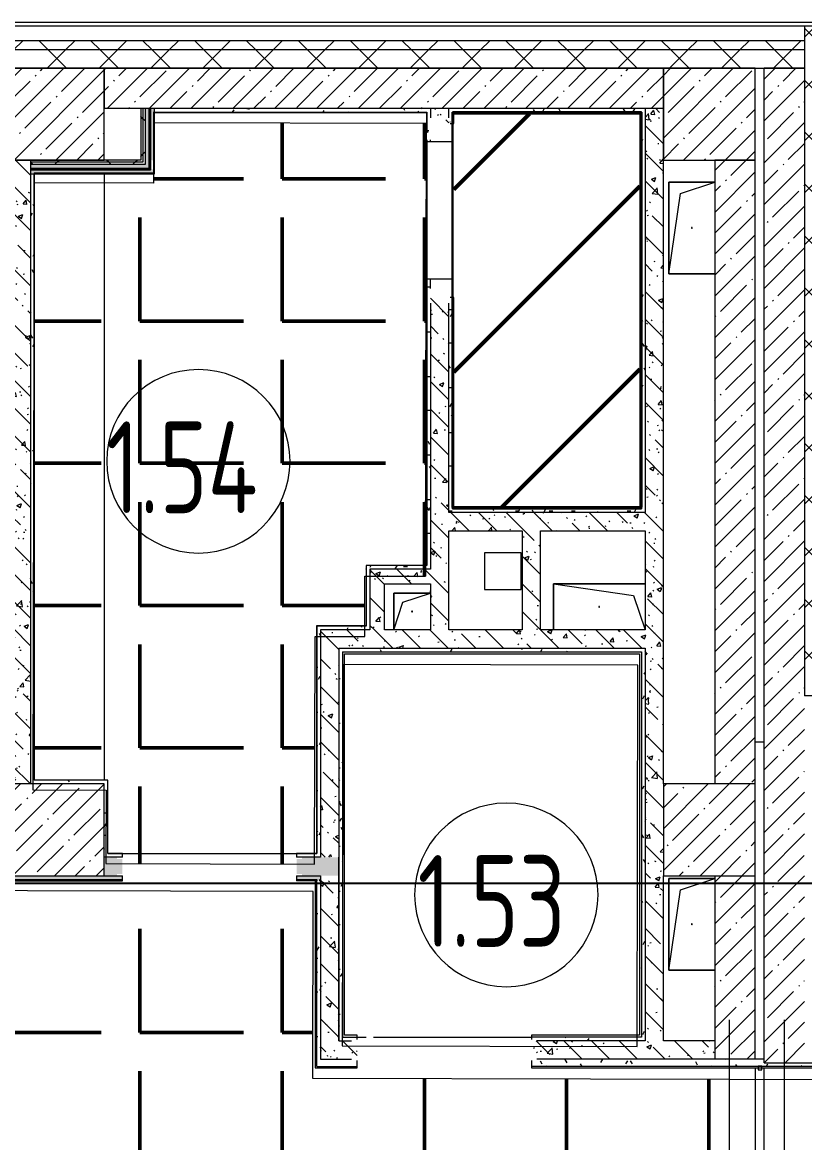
# Model space of a CAD drawing. Header units: millimetres. Extents: x -213547 to 415037, y -3642 to 106956.
# Drawn here: x 80770 to 85035, y 21109 to 27214 of the extents above; entities that cross this region are included whole.
import ezdxf

# ---------------------------------------------------------------- set-up
doc = ezdxf.new("R2010")
doc.units = ezdxf.units.MM
for name, color, linetype, lineweight in [('1144 Монтаж CF7', 152, 'Continuous', 50), ('2)CF1', 5, 'Continuous', 30), ('5.5) Перег WD5', 3, 'Continuous', 40), ('950 Штук CF1 CF13 CF1.3', 3, 'Continuous', 50), ('A-AREA-BNDY', 7, 'Continuous', 5), ('A-AREA-IDEN', 7, 'Continuous', 9), ('A-FLOR', 7, 'Continuous', 9), ('A-GENM', 7, 'Continuous', 9), ('A-WALL', 7, 'Continuous', 5), ('I-WALL', 7, 'Continuous', 5), ('S-COLS', 7, 'Continuous', 9), ('S-COLS-1', 7, 'Continuous', 5), ('Оси', 7, 'Continuous', 9)]:
    doc.layers.add(name, color=color, linetype=linetype, lineweight=lineweight)
doc.layers.add('A-WALL-1', color=9, linetype='Continuous', lineweight=5, true_color=0x808080)
doc.layers.add('A-WALL-FNSH-1', color=9, linetype='Continuous', lineweight=5, true_color=0x808080)
doc.styles.add('ISOCPEUR_1', font='isocpeur.ttf', dxfattribs={"height": 350})
doc.styles.add('СПДС', font='ГОСТ тип А.ttf', dxfattribs={"width": 0.9})
doc.dimstyles.new('ISO-2_0_0_9К_Средний_округл2', dxfattribs={"dimscale": 304.8, "dimtxt": 199.196235, "dimasz": 0.492126, "dimexe": 0.393701, "dimexo": 0, "dimgap": 0, "dimtad": 1, "dimdec": 0, "dimrnd": 10, "dimzin": 0, "dimdsep": 46, "dimtxsty": 'ISOCPEUR_1', "dimblk1": 'OBLIQUE', "dimblk2": 'OBLIQUE', "dimsah": 1, "dimcen": 0.09, "dimdle": 0.393701, "dimazin": 0, "dimtfac": 1, "dimtdec": 4, "dimtix": 1, "dimtmove": 0, "dimatfit": 3, "dimfxl": 1, "dimtvp": 1, "dimtolj": 1, "dimtzin": 0, "dimarcsym": 2})
pattern_1 = [(45, (64.7, -136.06), (-141.42136, 141.42136), []), (135, (64.7, -136.06), (-141.42136, -141.42136), [])]
pattern_2 = [(45, (64.7, -136.06), (-114.04925, 114.04925), []), (45, (178.75, -136.06), (-114.04925, 114.04925), [201.612, -40.322, 6.706, -33.617])]
pattern_3 = [(135, (64.7, -136.06), (-150.8683, -150.8683), [213.36, -35.56, 7.112, -35.56]), (135, (64.7, 14.71), (-150.8683, -150.8683), []), (50, (64.7, -136.06), (255.05767, -22.3145), [26.67, -293.37]), (355, (64.7, -136.06), (-49.3404, 267.47914), [21.336, -234.696]), (100.451, (85.96, -137.92), (205.7195, 245.16356), [22.666, -249.326]), (46.184, (64.7, -64.94), (379.511, -58.86), [40.005, -440.055]), (96.636, (96.33, -69.85), (332.3634, 346.3991), [33.999, -373.989]), (351.184, (64.7, -64.94), (332.3669, 346.3953), [32.004, -352.044]), (21, (100.26, -82.72), (212.26017, -143.1711), [26.67, -293.37]), (326, (100.26, -82.72), (86.5224, 257.8632), [21.336, -234.696]), (71.451, (117.95, -94.65), (298.78395, 114.6901), [22.666, -249.326]), (37.5, (64.7, -136.06), (4.32385, 118.37751), [6.706, -225.146, 6.706, -231.546, -235.585]), (37.5, (64.7, -136.06), (4.32385, 118.37751), [-470.103, 6.706, -228.879]), (7.5, (64.7, -136.06), (93.54758, 140.2533), [6.706, -129.134, 6.706, -219.812, -89.789]), (7.5, (64.7, -136.06), (93.54758, 140.2533), [-362.356, 6.706, -83.083]), (327.5, (-14.6, -136.06), (189.82734, -8.02019), [6.706, -82.194, 6.706, -270.662, -368.046]), (327.5, (-14.6, -136.06), (189.82734, -8.02019), [-366.268, 6.706, -361.34]), (317.5, (-50.16, -136.06), (207.38114, 35.59764), [6.706, -108.864, 6.706, -177.495, -261.366]), (317.5, (-50.16, -136.06), (207.38114, 35.59764), [-299.771, 6.706, -254.66])]
pattern_4 = [(0, (64.7, -136.06), (243.84, 60.96), [20.117, -162.763, 20.117, -162.763, -975.36]), (0, (64.7, -136.06), (243.84, 60.96), [-365.76, 20.117, -345.643, 20.117, -162.763, -426.72]), (0, (64.7, -136.06), (243.84, 60.96), [-914.4, 20.117, -101.803, 20.117, -284.683]), (120, (156.14, -105.58), (-174.71291, 180.691634), [20.117, -162.763, 20.117, -162.763, -975.36]), (120, (156.14, -105.58), (-174.71291, 180.691634), [-365.76, 20.117, -345.643, 20.117, -162.763, -426.72]), (120, (156.14, -105.58), (-174.71291, 180.691634), [-914.4, 20.117, -101.803, 20.117, -284.683]), (240, (186.62, 16.34), (-69.12709, -241.651634), [20.117, -162.763, 20.117, -162.763, -975.36]), (240, (186.62, 16.34), (-69.12709, -241.651634), [-365.76, 20.117, -345.643, 20.117, -162.763, -426.72]), (240, (186.62, 16.34), (-69.12709, -241.651634), [-914.4, 20.117, -101.803, 20.117, -284.683])]
pattern_5 = [(45, (64.7, -136.06), (-212.132, 212.132), []), (135, (64.7, -136.06), (-212.132, -212.132), [])]
pattern_6 = [(0, (0, 0), (0, 775.335), [563.88, -211.455]), (90, (0, 0), (-775.335, 5e-14), [563.88, -211.455])]

# ---------------------------------------------------------------- blocks, each defined once
blk = doc.blocks.new('BSC_Колонна _Прямоугольная - 500х500-23287078-Объем проектирования 1 этажа')
at = {"layer": 'S-COLS-1'}
h = blk.add_hatch(dxfattribs=at)
h.set_pattern_fill('FP_32', color=256, style=0, pattern_type=2)
h.set_pattern_definition([(45, (-84450, -22950), (-114.04925, 114.04925), []), (45, (-84335.95, -22950), (-114.04925, 114.04925), [201.613, -40.323, 6.706, -33.617])])
h.paths.add_polyline_path([(-187.2, -250), (250, -250), (250, 250), (-250, 250), (-250, -250)])
for p, q in [((250, 250), (-250, 250)), ((-250, 250), (-250, -250)), ((250, -250), (250, 250)), ((-250, -250), (250, -250))]:
    blk.add_line(p, q, dxfattribs=at)
blk = doc.blocks.new('GM_Отверстие прямоугольное _в плите_ - Отверстие-21613015-Объем проектирования 1 этажа')
at = {"layer": 'A-GENM'}
for p, q in [((-125, -250), (-125, 250)), ((-125, 250), (125, 250)), ((125, 250), (-125, 250)), ((-125, 250), (-125, -250)), ((-62.5, 187.5), (125, 250)), ((-125, -250), (-62.5, 187.5)), ((125, -250), (-125, -250)), ((-125, -250), (125, -250))]:
    blk.add_line(p, q, dxfattribs=at)
for start, end in [(360, 180), (180, 360)]:
    blk.add_arc((0, 0), 2.5, start, end, dxfattribs=at)
blk = doc.blocks.new('GM_Отверстие прямоугольное _в плите_ - Отверстие-V129-Объем проектирования 1 этажа')
at = {"layer": 'A-GENM'}
for p, q in [((-125, -250), (-125, 250)), ((-125, 250), (-125, -250)), ((-62.5, 187.5), (125, 250)), ((-125, -250), (-62.5, 187.5)), ((125, -250), (-125, -250)), ((-125, -250), (125, -250))]:
    blk.add_line(p, q, dxfattribs=at)
for start, end in [(360, 180), (180, 360)]:
    blk.add_arc((0, 0), 2.5, start, end, dxfattribs=at)
blk = doc.blocks.new('BSC_Колонна _Прямоугольная - 500х500-V136-Объем проектирования 1 этажа')
at = {"layer": 'S-COLS-1'}
h = blk.add_hatch(dxfattribs=at)
h.set_pattern_fill('FP_138', color=256, style=0, pattern_type=2)
h.set_pattern_definition([(45, (-80900, -22950), (-114.04925, 114.04925), []), (45, (-80785.95, -22950), (-114.04925, 114.04925), [201.613, -40.323, 6.706, -33.617])])
h.paths.add_polyline_path([(202.8, -250), (250, -250), (250, 250), (-250, 250), (-250, -250), (-26, -250)])
for p, q in [((250, 250), (-250, 250)), ((-250, 250), (-250, -250)), ((250, -250), (250, 250)), ((-250, -250), (250, -250))]:
    blk.add_line(p, q, dxfattribs=at)
blk = doc.blocks.new('GM_Отверстие прямоугольное _в плите_ - Отверстие-V161-Объем проектирования 1 этажа')
at = {"layer": 'A-GENM'}
for p, q in [((-100, -100), (-100, 100)), ((-100, 100), (100, 100)), ((100, 100), (-100, 100)), ((-100, 100), (-100, -100)), ((-50, 50), (100, 100)), ((-100, -100), (-50, 50))]:
    blk.add_line(p, q, dxfattribs=at)
for start, end in [(360, 180), (180, 360)]:
    blk.add_arc((0, 0), 2.5, start, end, dxfattribs=at)
blk = doc.blocks.new('Марка_Помещения - Номер-25198446-Объем проектирования 1 этажа')
at = {"layer": 'A-AREA-IDEN'}
for start, end in [(360, 180), (180, 360)]:
    blk.add_arc((0, 0), 2.5, start, end, dxfattribs=at)
blk = doc.blocks.new('_Oblique')
at = {"color": 0, "linetype": 'ByBlock', "lineweight": -2}
blk.add_line((-0.5, -0.5), (0.5, 0.5), dxfattribs=at)
blk = doc.blocks.new('*D2021')
at = {"layer": '5.5) Перег WD5', "color": 0, "lineweight": -2, "transparency": 16777216}
for p, q in [((34274.7, 22501.5), (34274.7, 22643.4)), ((34604.7, 22501.5), (34604.7, 22643.4)), ((34154.7, 22523.4), (34604.7, 22523.4)), ((34604.7, 22523.4), (87153.3, 22523.4))]:
    blk.add_line(p, q, dxfattribs=at)
at = {"layer": 'Defpoints', "color": 0, "transparency": 16777216}
for p in [(34274.7, 22501.5), (34604.7, 22523.4), (34604.7, 22501.5)]:
    blk.add_point(p, dxfattribs=at)
at = {"layer": '5.5) Перег WD5', "color": 0, "lineweight": -2, "transparency": 16777216, "xscale": 304.8, "yscale": 304.8, "zscale": 304.8, "rotation": 180}
blk.add_blockref('_Oblique', (34274.7, 22523.4), dxfattribs=at)
at = {"layer": '5.5) Перег WD5', "color": 0, "lineweight": -2, "transparency": 16777216, "xscale": 304.8, "yscale": 304.8, "zscale": 304.8}
blk.add_blockref('_Oblique', (34604.7, 22523.4), dxfattribs=at)
at = {"layer": '5.5) Перег WD5', "color": 0, "lineweight": 25, "transparency": 16777216, "insert": (86593.3, 22990.1), "char_height": 350, "width": 455.087, "attachment_point": 1, "line_spacing_factor": 1.149209, "style": 'ISOCPEUR_1'}
blk.add_mtext('\\A1;330', dxfattribs=at)

msp = doc.modelspace()

# ---------------------------------------------------------------- hatches: boundary and pattern name
at = {"layer": '1144 Монтаж CF7'}
h = msp.add_hatch(dxfattribs=at)
h.set_pattern_fill('ANGLE', color=256, scale=111)
h.set_pattern_definition(pattern_6)
h.paths.add_polyline_path([(85618.1, 19976.5), (85618, 19928.5), (86718, 19926), (86718.1, 19966), (86858.1, 19965.6), (86861.6, 21455.6), (86436.2, 21456.6), (86436.3, 21476.6), (85486.3, 21478.9), (85486.3, 21458.9), (85381.6, 21459.1), (85381.6, 21451.1), (82353.6, 21458.2), (82356, 22478.2), (68336, 22511.1), (68345.9, 26719.1), (67174.4, 26721.9), (67174.3, 26693.9), (66851.8, 26694.6), (66850.9, 26314.6), (66198.9, 26316.1), (66199, 26336.1), (64445.7, 26340.3), (64445.6, 26328.3), (62645.6, 26332.5), (62645.7, 26344.5), (60847, 26348.7), (60846.9, 26328.7), (60199, 26330.2), (60199, 26350.2), (59735.7, 26351.3), (59735.7, 26339.3), (57935.7, 26343.5), (57935.7, 26355.5), (57641, 26356.2), (57638.8, 25422.2), (58018.8, 25421.3), (58017.4, 24841.4), (58189.4, 24840.9), (58189.1, 24672.9), (58199.1, 24672.9), (58199.1, 24692.9), (58769.1, 24691.6), (58769.1, 24671.6), (59869.1, 24669), (59869.1, 24689), (60659.1, 24687.1), (60719.4, 24807), (66847.4, 24792.6), (66842, 22514.6), (66342, 22515.8), (66338.5, 21021.8), (78758.3, 20992.7), (78755.9, 19992.7)])
h = msp.add_hatch(dxfattribs=at)
h.set_pattern_fill('ANGLE', color=256, scale=111)
h.set_pattern_definition(pattern_6)
h.paths.add_polyline_path([(82967, 24195.8), (82972.8, 26663.8), (81484.8, 26667.3), (81484, 26337.3), (80834, 26338.8), (80826.3, 23030.8), (81226.3, 23029.9), (81225.3, 22629.9), (82363.3, 22627.2), (82366.2, 23867.2), (82636.2, 23866.6), (82637, 24196.6)], flags=17)
at = {"layer": '2)CF1'}
h = msp.add_hatch(dxfattribs=at)
h.set_pattern_fill('ANSI31', color=256, scale=222)
h.paths.add_polyline_path([(84136.7, 26715.9), (83122.7, 26715.9), (83122.7, 26663.9), (83119.1, 25713.9), (83122.7, 25713.9), (83122.7, 24571.9), (84136.7, 24571.9)])
at = {"layer": '950 Штук CF1 CF13 CF1.3'}
h = msp.add_hatch(dxfattribs=at)
h.set_pattern_fill('ANSI31', color=256, scale=222)
h.paths.add_polyline_path([(84136.7, 26715.9), (83122.7, 26715.9), (83122.7, 26663.9), (83119.1, 25713.9), (83122.7, 25713.9), (83122.7, 24571.9), (84136.7, 24571.9)])
at = {"layer": 'A-WALL'}
h = msp.add_hatch(dxfattribs=at)
h.set_pattern_fill('FP_24', color=256, style=0, pattern_type=2)
h.set_pattern_definition(pattern_1)
h.paths.add_polyline_path([(85064.7, 23543.9), (85184.7, 23543.9), (85184.7, 27193.9), (85034.7, 27193.9), (85034.7, 23543.9)])
h = msp.add_hatch(dxfattribs=at)
h.set_pattern_fill('FP_24', color=256, style=0, pattern_type=2)
h.set_pattern_definition(pattern_1)
h.paths.add_polyline_path([(84814.7, 27063.9), (85034.7, 27063.9), (85034.7, 27113.9), (80414.7, 27113.9), (80414.7, 27063.9), (84813, 27063.9)])
h.paths.add_polyline_path([(77314.7, 27063.9), (77314.7, 27113.9), (76414.7, 27113.9), (76414.7, 27063.9), (77106.8, 27063.9)])
h.paths.add_polyline_path([(74314.7, 27063.9), (74314.7, 27113.9), (72974.7, 27113.9), (72974.7, 27063.9), (74012.2, 27063.9)])
h.paths.add_polyline_path([(68274.7, 27063.9), (70874.7, 27063.9), (70874.7, 27113.9), (68274.7, 27113.9)])
h.paths.add_polyline_path([(66791.5, 27063.9), (67174.7, 27063.9), (67174.7, 27113.9), (66224.7, 27113.9), (66224.7, 27063.9)])
h.paths.add_polyline_path([(60069.7, 27063.9), (61124.7, 27063.9), (61124.7, 27113.9), (60069.7, 27113.9), (60069.7, 27073.9)])
h.paths.add_polyline_path([(57507.7, 27063.9), (57769.7, 27063.9), (57769.7, 27113.9), (56924.7, 27113.9), (56924.7, 27063.9)])
h.paths.add_polyline_path([(54824.7, 27063.9), (54824.7, 27113.9), (53924.7, 27113.9), (53924.7, 27063.9), (54413.1, 27063.9)])
h.paths.add_polyline_path([(50924.7, 27063.9), (51824.7, 27063.9), (51824.7, 27113.9), (50924.7, 27113.9), (50924.7, 27073.9)])
h.paths.add_polyline_path([(47724.7, 27063.9), (48824.7, 27063.9), (48824.7, 27113.9), (47724.7, 27113.9), (47724.7, 27073.9)])
h.paths.add_polyline_path([(43066.2, 27063.9), (44624.7, 27063.9), (44624.7, 27113.9), (42224.7, 27113.9), (42224.7, 27063.9), (42844.7, 27063.9)])
h = msp.add_hatch(dxfattribs=at)
h.set_pattern_fill('FP_24', color=256, style=0, pattern_type=2)
h.set_pattern_definition(pattern_1)
h.paths.add_polyline_path([(73604.7, 26963.9), (74314.7, 26963.9), (74314.7, 27063.9), (72974.7, 27063.9), (72974.7, 26963.9), (72980.6, 26963.9)])
h.paths.add_polyline_path([(42844.7, 26963.9), (44624.7, 26963.9), (44624.7, 27063.9), (42224.7, 27063.9), (42224.7, 26963.9), (42824.7, 26963.9)])
h.paths.add_polyline_path([(84327.5, 26963.9), (85034.7, 26963.9), (85034.7, 27063.9), (80414.7, 27063.9), (80414.7, 26963.9), (84164.7, 26963.9)])
h.paths.add_polyline_path([(47724.7, 26963.9), (48824.7, 26963.9), (48824.7, 27063.9), (47724.7, 27063.9), (47724.7, 27003.6)])
h.paths.add_polyline_path([(50924.7, 26963.9), (51824.7, 26963.9), (51824.7, 27063.9), (50924.7, 27063.9), (50924.7, 27003.9)])
h.paths.add_polyline_path([(53924.7, 26963.9), (54824.7, 26963.9), (54824.7, 27063.9), (53924.7, 27063.9), (53924.7, 27003.9)])
h.paths.add_polyline_path([(57414.7, 26963.9), (57769.7, 26963.9), (57769.7, 27063.9), (56924.7, 27063.9), (56924.7, 26963.9)])
h.paths.add_polyline_path([(77106.8, 26963.9), (77314.7, 26963.9), (77314.7, 27063.9), (76414.7, 27063.9), (76414.7, 26963.9), (76814.7, 26963.9)])
h.paths.add_polyline_path([(60069.7, 26963.9), (61124.7, 26963.9), (61124.7, 27063.9), (60069.7, 27063.9), (60069.7, 27003.9)])
h.paths.add_polyline_path([(67124.7, 26963.9), (67142.7, 26965.9), (67142.7, 26973.9), (67174.7, 26973.9), (67174.7, 27063.9), (66224.7, 27063.9), (66224.7, 26963.9), (66824.7, 26963.9)])
h.paths.add_polyline_path([(70374.7, 26963.9), (70874.7, 26963.9), (70874.7, 27063.9), (68274.7, 27063.9), (68274.7, 26973.9), (68306.7, 26973.9), (68306.7, 26965.9), (70041.4, 26963.9)])
at = {"layer": 'I-WALL'}
h = msp.add_hatch(dxfattribs=at)
h.set_pattern_fill('FP_1', color=256, style=0, pattern_type=2)
h.set_pattern_definition(pattern_2)
h.paths.add_polyline_path([(83296, 26743.9), (84264.7, 26743.9), (84264.7, 26963.9), (81214.7, 26963.9), (81214.7, 26743.9), (83114.7, 26743.9)])
h = msp.add_hatch(dxfattribs=at)
h.set_pattern_fill('FP_1', color=256, style=0, pattern_type=2)
h.set_pattern_definition(pattern_2)
h.paths.add_polyline_path([(84814.7, 21543.9), (85034.7, 21543.9), (85034.7, 26963.9), (84814.7, 26963.9), (84814.7, 21586.3)])
h = msp.add_hatch(dxfattribs=at)
h.set_pattern_fill('FP_192', color=256, style=0, pattern_type=2)
h.set_pattern_definition(pattern_5)
h.paths.add_polyline_path([(81427.2, 26463.9), (81427.2, 26743.9), (81414.7, 26743.9), (81414.7, 26463.9)])
h = msp.add_hatch(dxfattribs=at)
h.set_pattern_fill('FP_192', color=256, style=0, pattern_type=2)
h.set_pattern_definition(pattern_5)
h.paths.add_polyline_path([(81437.5, 26451.4), (81439.7, 26451.4), (81439.7, 26743.9), (81427.2, 26743.9), (81427.2, 26451.4)])
for points in [[(81489.7, 26438.9), (81488.6, 26737.9), (81484.7, 26743.9), (81439.7, 26743.9), (81439.7, 26438.9), (81464.7, 26438.9), (81464.7, 26463.9), (81484.7, 26462.7), (81484.7, 26438.9)], [(81484.7, 26388.9), (81489.7, 26388.9), (81489.7, 26438.9), (81484.7, 26438.9), (81484.7, 26413.9), (81464.7, 26413.9), (81464.7, 26438.9), (80814.7, 26438.9), (80814.7, 26393.9), (80834.7, 26392.9), (80834.7, 26388.9), (81232.9, 26388.9)]]:
    msp.add_hatch(color=256, dxfattribs=at).paths.add_polyline_path(points)
h = msp.add_hatch(dxfattribs=at)
h.set_pattern_fill('FP_191', color=256, style=0, pattern_type=2)
h.set_pattern_definition(pattern_4)
h.paths.add_polyline_path([(82994.7, 26743.9), (82974.7, 26723.9), (82994.7, 26723.9), (82994.7, 26728.4)])
h.paths.add_polyline_path([(81489.7, 26723.9), (82974.7, 26724.9), (82994.7, 26743.9), (81484.7, 26743.9), (81489.7, 26736.3)])
h = msp.add_hatch(dxfattribs=at)
h.set_pattern_fill('FP_41', color=256, style=0, pattern_type=2)
h.set_pattern_definition(pattern_3)
h.paths.add_polyline_path([(83094.7, 23803.9), (83094.7, 25713.9), (82994.7, 25713.9), (82994.7, 23803.9)])
h.paths.add_polyline_path([(82994.7, 26663.9), (83094.7, 26663.9), (83094.7, 26743.9), (82994.7, 26743.9), (82994.7, 26693.9)])
h = msp.add_hatch(dxfattribs=at)
h.set_pattern_fill('FP_191', color=256, style=0, pattern_type=2)
h.set_pattern_definition(pattern_4)
h.paths.add_polyline_path([(83094.7, 24563.9), (83114.7, 24563.9), (83114.7, 25713.9), (83102.7, 25713.9), (83102.7, 25683.9), (83094.7, 25683.9), (83094.7, 25296.2)])
h.paths.add_polyline_path([(83114.7, 26663.9), (83114.7, 26743.9), (83094.7, 26743.9), (83094.7, 26693.9), (83102.7, 26693.9), (83102.7, 26663.9)])
h = msp.add_hatch(dxfattribs=at)
h.set_pattern_fill('FP_191', color=256, style=0, pattern_type=2)
h.set_pattern_definition(pattern_4)
h.paths.add_polyline_path([(83114.7, 26723.9), (84144.7, 26724), (84144.4, 26743.9), (83114.7, 26743.9)])
h = msp.add_hatch(dxfattribs=at)
h.set_pattern_fill('FP_191', color=256, style=0, pattern_type=2)
h.set_pattern_definition(pattern_4)
h.paths.add_polyline_path([(84164.7, 24563.9), (84164.7, 26743.9), (84144.7, 26743.9), (84144.7, 24563.9)])
h = msp.add_hatch(dxfattribs=at)
h.set_pattern_fill('FP_41', color=256, style=0, pattern_type=2)
h.set_pattern_definition(pattern_3)
h.paths.add_polyline_path([(84264.7, 21663.9), (84264.7, 26743.9), (84164.7, 26743.9), (84164.7, 21663.9)])
h = msp.add_hatch(dxfattribs=at)
h.set_pattern_fill('FP_191', color=256, style=0, pattern_type=2)
h.set_pattern_definition(pattern_4)
h.paths.add_polyline_path([(82994.7, 24233.9), (82994.7, 25683.9), (82986.7, 25683.9), (82986.7, 25753.9), (82994.7, 25753.9), (82994.7, 25813.9), (82974.7, 25813.9), (82974.7, 24233.9)])
h.paths.add_polyline_path([(82994.7, 26563.9), (82993.5, 26573.9), (82974.7, 26573.9), (82974.7, 26563.9)])
h.paths.add_polyline_path([(82994.7, 26613.9), (82994.7, 26623.9), (82986.7, 26623.9), (82986.7, 26693.9), (82994.7, 26693.9), (82994.7, 26723.9), (82974.7, 26723.9), (82974.7, 26613.9), (82988.5, 26613.9)])
h = msp.add_hatch(dxfattribs=at)
h.set_pattern_fill('FP_41', color=256, style=0, pattern_type=2)
h.set_pattern_definition(pattern_3)
h.paths.add_polyline_path([(80814.7, 23063.9), (80814.7, 26463.9), (80714.7, 26463.9), (80714.7, 23063.9)])
h = msp.add_hatch(dxfattribs=at)
h.set_pattern_fill('FP_192', color=256, style=0, pattern_type=2)
h.set_pattern_definition(pattern_5)
h.paths.add_polyline_path([(81427.2, 26451.4), (81427.2, 26463.9), (80814.7, 26463.9), (80814.7, 26451.4), (81232.9, 26451.4)])
h = msp.add_hatch(dxfattribs=at)
h.set_pattern_fill('FP_192', color=256, style=0, pattern_type=2)
h.set_pattern_definition(pattern_5)
h.paths.add_polyline_path([(81439.7, 26438.9), (81437.5, 26451.4), (80814.7, 26451.4), (80814.7, 26438.9), (81435.2, 26438.9)])
h = msp.add_hatch(dxfattribs=at)
h.set_pattern_fill('FP_1', color=256, style=0, pattern_type=2)
h.set_pattern_definition(pattern_2)
h.paths.add_polyline_path([(84544.7, 23063.9), (84764.7, 23063.9), (84764.7, 26463.9), (84544.7, 26463.9), (84544.7, 23176.3)])
h = msp.add_hatch(dxfattribs=at)
h.set_pattern_fill('FP_191', color=256, style=0, pattern_type=2)
h.set_pattern_definition(pattern_4)
h.paths.add_polyline_path([(80834.7, 23083.9), (80834.7, 26392.9), (80814.7, 26393.9), (80814.7, 23083.9)])
h = msp.add_hatch(dxfattribs=at)
h.set_pattern_fill('FP_191', color=256, style=0, pattern_type=2)
h.set_pattern_definition(pattern_4)
h.paths.add_polyline_path([(83403, 24543.9), (84164.7, 24543.9), (84164.7, 24563.9), (83094.7, 24563.9), (83094.7, 24543.9), (83296, 24543.9)])
h = msp.add_hatch(dxfattribs=at)
h.set_pattern_fill('FP_41', color=256, style=0, pattern_type=2)
h.set_pattern_definition(pattern_3)
h.paths.add_polyline_path([(83541.7, 24443.9), (84164.7, 24443.9), (84164.7, 24543.9), (83094.7, 24543.9), (83094.7, 24443.9), (83494.7, 24443.9)])
h = msp.add_hatch(dxfattribs=at)
h.set_pattern_fill('FP_41', color=256, style=0, pattern_type=2)
h.set_pattern_definition(pattern_3)
h.paths.add_polyline_path([(83539.3, 23903.9), (83594.7, 23903.9), (83594.7, 24443.9), (83494.7, 24443.9), (83494.7, 23903.9)])
h = msp.add_hatch(dxfattribs=at)
h.set_pattern_fill('FP_191', color=256, style=0, pattern_type=2)
h.set_pattern_definition(pattern_4)
h.paths.add_polyline_path([(82962.7, 24233.9), (82974.6, 24236.2), (82973.7, 24253.9), (82644.7, 24253.9), (82644.7, 24233.9), (82780.2, 24233.9)])
h = msp.add_hatch(dxfattribs=at)
h.set_pattern_fill('FP_41', color=256, style=0, pattern_type=2)
h.set_pattern_definition(pattern_3)
h.paths.add_polyline_path([(82728.8, 23903.9), (82744.7, 23903.9), (82744.7, 24233.9), (82664.7, 24233.9), (82664.7, 23903.9)])
h = msp.add_hatch(dxfattribs=at)
h.set_pattern_fill('FP_41', color=256, style=0, pattern_type=2)
h.set_pattern_definition(pattern_3)
h.paths.add_polyline_path([(82780.2, 24153.9), (82994.7, 24153.9), (82994.7, 24233.9), (82744.7, 24233.9), (82744.7, 24153.9)])
h = msp.add_hatch(dxfattribs=at)
h.set_pattern_fill('FP_191', color=256, style=0, pattern_type=2)
h.set_pattern_definition(pattern_4)
h.paths.add_polyline_path([(82394.7, 23903.9), (82644.7, 23903.9), (82644.7, 23923.9), (82374.7, 23923.9), (82374.7, 23903.9), (82381.9, 23903.9)])
h = msp.add_hatch(dxfattribs=at)
h.set_pattern_fill('FP_191', color=256, style=0, pattern_type=2)
h.set_pattern_definition(pattern_4)
h.paths.add_polyline_path([(82394.7, 22663.9), (82394.7, 23903.9), (82374.7, 23903.9), (82375.7, 22683.9)])
h.paths.add_polyline_path([(82374.7, 22663.9), (82394.7, 22663.9), (82374.7, 22683.9)])
h = msp.add_hatch(dxfattribs=at)
h.set_pattern_fill('FP_41', color=256, style=0, pattern_type=2)
h.set_pattern_definition(pattern_3)
h.paths.add_polyline_path([(82994.7, 23803.9), (82994.7, 23903.9), (82394.7, 23903.9), (82394.7, 23803.9), (82854.5, 23803.9)])
h = msp.add_hatch(dxfattribs=at)
h.set_pattern_fill('FP_41', color=256, style=0, pattern_type=2)
h.set_pattern_definition(pattern_3)
h.paths.add_polyline_path([(83373.2, 23803.9), (84164.7, 23803.9), (84164.7, 23903.9), (83094.7, 23903.9), (83094.7, 23803.9), (83296, 23803.9)])
h = msp.add_hatch(dxfattribs=at)
h.set_pattern_fill('FP_41', color=256, style=0, pattern_type=2)
h.set_pattern_definition(pattern_3)
h.paths.add_polyline_path([(82494.7, 22663.9), (82494.7, 23803.9), (82394.7, 23803.9), (82394.7, 22663.9)])
h = msp.add_hatch(dxfattribs=at)
h.set_pattern_fill('FP_191', color=256, style=0, pattern_type=2)
h.set_pattern_definition(pattern_4)
h.paths.add_polyline_path([(82644.7, 23783.9), (84144.7, 23783.9), (84144.4, 23803.9), (82494.7, 23803.9), (82494.7, 23783.9), (82568.5, 23783.9)])
h = msp.add_hatch(dxfattribs=at)
h.set_pattern_fill('FP_191', color=256, style=0, pattern_type=2)
h.set_pattern_definition(pattern_4)
h.paths.add_polyline_path([(82494.7, 21663.9), (82514.7, 21663.9), (82514.7, 23783.9), (82494.7, 23783.9), (82494.7, 22116.3)])
h = msp.add_hatch(dxfattribs=at)
h.set_pattern_fill('FP_191', color=256, style=0, pattern_type=2)
h.set_pattern_definition(pattern_4)
h.paths.add_polyline_path([(84144.7, 21683.9), (84164.7, 21683.9), (84164.7, 23803.9), (84144.7, 23803.9), (84144.7, 21694.9)])
h = msp.add_hatch(dxfattribs=at)
h.set_pattern_fill('FP_191', color=256, style=0, pattern_type=2)
h.set_pattern_definition(pattern_4)
h.paths.add_polyline_path([(80814.7, 23063.9), (81214.7, 23063.9), (81214.7, 23083.9), (80834.7, 23083)])
h.paths.add_polyline_path([(80814.7, 23063.9), (80834.7, 23083.9), (80814.7, 23083.9)])
h = msp.add_hatch(dxfattribs=at)
h.set_pattern_fill('FP_191', color=256, style=0, pattern_type=2)
h.set_pattern_definition(pattern_4)
h.paths.add_polyline_path([(81232.9, 22683.9), (81234.7, 22684.2), (81232.9, 23083.9), (81214.7, 23083.9), (81214.7, 22683.9)])
h = msp.add_hatch(dxfattribs=at)
h.set_pattern_fill('FP_41', color=256, style=0, pattern_type=2)
h.set_pattern_definition(pattern_3)
h.paths.add_polyline_path([(82394.7, 22563.9), (82494.7, 22563.9), (82494.7, 22663.9), (82294.7, 22661.9), (82294.7, 22653.9), (82264.7, 22653.9), (82264.7, 22573.9), (82294.7, 22573.9), (82294.7, 22565.9), (82374.7, 22563.9)])
h.paths.add_polyline_path([(78764.5, 22563.9), (80714.7, 22563.9), (80714.7, 22663.9), (78514.7, 22663.9), (78514.7, 22563.9), (78544.7, 22563.9)])
h.paths.add_polyline_path([(81232.9, 22563.9), (81284.7, 22565.9), (81284.7, 22573.9), (81314.7, 22573.9), (81314.7, 22653.9), (81284.7, 22653.9), (81284.7, 22661.9), (81214.7, 22660.4), (81214.7, 22563.9)])
h.paths.add_polyline_path([(77384.7, 22563.9), (77414.7, 22563.9), (77414.7, 22663.9), (77314.7, 22663.9), (77314.7, 22563.9), (77344.5, 22563.9)])
h.paths.add_polyline_path([(76233.5, 22563.9), (76814.7, 22563.9), (76814.7, 22663.9), (75809.5, 22663.9), (75809.5, 22563.9), (76075.2, 22563.9)])
h.paths.add_polyline_path([(74124.7, 22563.9), (74709.5, 22563.9), (74709.5, 22663.9), (74104.7, 22663.9), (74104.7, 22563.9)])
h.paths.add_polyline_path([(73604.7, 22563.9), (73604.7, 22663.9), (70874.7, 22663.9), (70874.7, 22563.9), (73584.7, 22563.9)])
h.paths.add_polyline_path([(70304.7, 22563.9), (70374.7, 22563.9), (70374.7, 22663.9), (70274.7, 22663.9), (70274.7, 22563.9)])
h.paths.add_polyline_path([(69174.7, 22563.9), (69174.7, 22663.9), (68374.7, 22663.9), (68374.7, 22563.9), (69149.7, 22563.9)])
h = msp.add_hatch(dxfattribs=at)
h.set_pattern_fill('FP_191', color=256, style=0, pattern_type=2)
h.set_pattern_definition(pattern_4)
h.paths.add_polyline_path([(82394.7, 22543.9), (82394.7, 22563.9), (82264.7, 22563.9), (82264.7, 22543.9), (82374.7, 22543.9)])
h.paths.add_polyline_path([(81140.3, 22543.9), (81314.7, 22543.9), (81314.7, 22563.9), (78544.7, 22563.7), (78544.7, 22555.9), (78514.7, 22555.9), (78514.7, 22543.9), (80912, 22543.9)])
h.paths.add_polyline_path([(76814.7, 22543.9), (77414.7, 22543.9), (77414.7, 22555.9), (77384.7, 22555.9), (77384.7, 22563.9), (75839.5, 22563.6), (75839.5, 22555.9), (75809.5, 22555.9), (75809.5, 22543.9), (76314.7, 22543.9)])
h.paths.add_polyline_path([(74124.7, 22543.9), (74709.5, 22543.9), (74709.5, 22555.9), (74679.5, 22555.9), (74679.5, 22563.9), (70304.7, 22563.8), (70304.7, 22555.9), (70274.7, 22555.9), (70274.7, 22543.9), (74104.7, 22543.9)])
h.paths.add_polyline_path([(69149.7, 22543.9), (69174.7, 22543.9), (69174.7, 22555.9), (69144.7, 22555.9), (69144.7, 22563.9), (68374.7, 22563.9), (68374.7, 22543.9), (69144.7, 22543.9)])
h = msp.add_hatch(dxfattribs=at)
h.set_pattern_fill('FP_191', color=256, style=0, pattern_type=2)
h.set_pattern_definition(pattern_4)
h.paths.add_polyline_path([(82374.7, 21523.9), (82394.7, 21523.9), (82394.7, 22543.9), (82374.7, 22543.9), (82374.7, 21586.3)])
h = msp.add_hatch(dxfattribs=at)
h.set_pattern_fill('FP_41', color=256, style=0, pattern_type=2)
h.set_pattern_definition(pattern_3)
h.paths.add_polyline_path([(82394.7, 21663.9), (82494.7, 21663.9), (82494.7, 22563.9), (82394.7, 22563.9), (82394.7, 22116.3)])
h = msp.add_hatch(dxfattribs=at)
h.set_pattern_fill('FP_1', color=256, style=0, pattern_type=2)
h.set_pattern_definition(pattern_2)
h.paths.add_polyline_path([(84611.2, 21563.9), (84764.7, 21563.9), (84764.7, 22563.9), (84544.7, 22563.9), (84544.7, 21563.9)])
h = msp.add_hatch(dxfattribs=at)
h.set_pattern_fill('FP_191', color=256, style=0, pattern_type=2)
h.set_pattern_definition(pattern_4)
h.paths.add_polyline_path([(84164.7, 21663.9), (84164.7, 21683.9), (83544.7, 21683.9), (83544.7, 21671.9), (83574.7, 21671.9), (83574.7, 21663.9), (84144.7, 21663.9)])
h.paths.add_polyline_path([(82514.7, 21663.9), (82564.7, 21663.9), (82564.7, 21671.9), (82594.7, 21671.9), (82594.7, 21683.9), (82514.7, 21683.9)])
h = msp.add_hatch(dxfattribs=at)
h.set_pattern_fill('FP_41', color=256, style=0, pattern_type=2)
h.set_pattern_definition(pattern_3)
h.paths.add_polyline_path([(84264.7, 21563.9), (84544.7, 21563.9), (84544.7, 21663.9), (83544.7, 21663.9), (83546, 21563.9), (84164.7, 21563.9)])
h.paths.add_polyline_path([(82564.7, 21563.9), (82594.7, 21563.9), (82594.7, 21663.9), (82394.7, 21663.9), (82394.7, 21563.9)])
h = msp.add_hatch(dxfattribs=at)
h.set_pattern_fill('FP_191', color=256, style=0, pattern_type=2)
h.set_pattern_definition(pattern_4)
h.paths.add_polyline_path([(84327.5, 21523.9), (84814.7, 21523.9), (84814.7, 21563.9), (83574.7, 21563.5), (83574.7, 21555.9), (83544.7, 21555.9), (83544.7, 21523.9), (84271, 21523.9)])
h.paths.add_polyline_path([(82394.7, 21523.9), (82594.7, 21523.9), (82594.7, 21555.9), (82564.7, 21555.9), (82564.7, 21563.9), (82394.7, 21563.9)])
h = msp.add_hatch(dxfattribs=at)
h.set_pattern_fill('FP_191', color=256, style=0, pattern_type=2)
h.set_pattern_definition(pattern_4)
h.paths.add_polyline_path([(86594.7, 21523.9), (86854.7, 21523.9), (86854.7, 21543.9), (86479.4, 21543.9), (86479.4, 21535.9), (86449.4, 21533.9), (86451.3, 21523.9)])
h.paths.add_polyline_path([(85104.7, 21523.9), (85499.4, 21523.9), (85498.3, 21535.9), (85469.4, 21535.9), (85469.4, 21543.9), (84814.7, 21543.9), (84814.7, 21523.9), (85100.8, 21523.9)])
at = {"layer": 'S-COLS-1'}
h = msp.add_hatch(dxfattribs=at)
h.set_pattern_fill('FP_1', color=256, style=0, pattern_type=2)
h.set_pattern_definition(pattern_2)
h.paths.add_polyline_path([(80717.1, 26463.9), (81214.7, 26463.9), (81214.7, 26963.9), (80714.7, 26963.9), (80714.7, 26463.9)])
h = msp.add_hatch(dxfattribs=at)
h.set_pattern_fill('FP_1', color=256, style=0, pattern_type=2)
h.set_pattern_definition(pattern_2)
h.paths.add_polyline_path([(84327.5, 26463.9), (84764.7, 26463.9), (84764.7, 26963.9), (84264.7, 26963.9), (84264.7, 26463.9)])

# ---------------------------------------------------------------- linework, layer by layer
at = {"layer": '2)CF1'}
msp.add_lwpolyline([(83114.7, 26723.9), (84144.7, 26723.9), (84144.7, 24571.9), (83114.7, 24571.9)], close=True, dxfattribs=at)
at = {"layer": '5.5) Перег WD5'}
msp.add_lwpolyline([(81464.7, 26743.9), (81464.7, 26413.9), (80814.7, 26413.9)], dxfattribs=at)
at = {"layer": 'A-AREA-BNDY', "flags": 128}
for points in [[(82967, 24195.8), (82972.8, 26663.8), (81484.8, 26667.3), (81484, 26337.3), (80834, 26338.8), (80826.3, 23030.8), (81226.3, 23029.9), (81225.3, 22629.9), (82363.3, 22627.2), (82366.2, 23867.2), (82636.2, 23866.6), (82637, 24196.6)], [(84125.9, 23711.1), (82517.9, 23714.8), (82513, 21636.8), (84121, 21633.1)]]:
    msp.add_lwpolyline(points, close=True, dxfattribs=at)
msp.add_lwpolyline([(66338.5, 21021.8), (78758.3, 20992.7), (78755.9, 19992.7), (85618.1, 19976.5), (85618, 19928.5), (86718, 19926), (86718.1, 19966), (86858.1, 19965.6), (86861.6, 21455.6), (86436.2, 21456.6), (86436.3, 21476.6), (85486.3, 21478.9), (85486.3, 21458.9), (85381.6, 21459.1), (85381.6, 21451.1), (82353.6, 21458.2), (82356, 22478.2), (68336, 22511.1)], dxfattribs=at)
at = {"layer": 'A-FLOR'}
for p, q in [((81489.7, 26723.9), (82973.7, 26723.9)), ((82974.7, 26723.9), (82974.7, 26613.9)), ((83114.7, 26563.9), (83114.7, 26663.9)), ((82974.7, 26573.9), (82974.7, 24253.9)), ((83114.7, 26563.9), (82974.7, 26563.9)), ((84544.7, 26463.9), (84544.7, 26343.9)), ((80834.7, 23083.9), (80834.7, 26388.9)), ((81214.7, 26388.9), (81214.7, 23083.9)), ((84544.7, 25843.9), (84544.7, 23293.9)), ((83114.7, 25813.9), (82974.7, 25813.9)), ((83114.7, 25713.9), (83114.7, 25813.9)), ((83489.8, 24323.9), (83289.8, 24323.9)), ((83289.8, 24323.9), (83289.8, 24123.9)), ((83489.8, 24123.9), (83489.8, 24323.9)), ((82973.7, 24253.9), (82644.7, 24253.9)), ((82644.7, 24253.9), (82644.7, 24236.2)), ((82644.7, 24233.9), (82644.7, 23924.9)), ((83289.8, 24123.9), (83489.8, 24123.9)), ((82644.7, 23923.9), (82374.7, 23923.9)), ((82374.7, 23923.9), (82374.7, 22684.9)), ((84764.7, 23293.9), (84814.7, 23293.9)), ((81232.9, 23083.9), (80835.7, 23083.9)), ((81234.7, 22683.9), (81234.7, 23083.9)), ((81235.7, 22683.9), (82374.7, 22683.9)), ((81314.7, 22663.9), (81314.7, 22683.9)), ((82264.7, 22683.9), (82264.7, 22663.9)), ((81314.7, 22543.9), (81314.7, 22563.9)), ((82264.7, 22563.9), (82264.7, 22543.9)), ((82594.7, 21683.9), (82644.7, 21683.9)), ((82684.7, 21683.9), (83544.7, 21683.9)), ((83544.7, 21683.9), (83544.7, 21671.9)), ((82594.7, 21523.9), (82594.7, 21555.9)), ((83544.7, 21555.9), (83544.7, 21523.9)), ((84764.7, 21515.9), (84764.7, 20041.9)), ((84814.7, 20041.9), (84814.7, 21515.9))]:
    msp.add_line(p, q, dxfattribs=at)
at = {"layer": 'A-WALL'}
for p, q in [((85187.7, 27193.9), (80414.7, 27193.9)), ((85034.7, 27113.9), (80414.7, 27113.9)), ((85034.7, 27063.9), (80414.7, 27063.9)), ((81427.2, 26743.9), (81427.2, 26451.4)), ((81439.7, 26743.9), (81439.7, 26438.9)), ((83094.7, 26693.9), (83094.7, 26743.9)), ((81489.7, 26723.9), (81484.7, 26723.9)), ((81484.7, 26723.9), (81484.7, 26393.9)), ((82973.7, 26723.9), (82974.7, 26723.9)), ((84144.7, 26723.9), (83114.7, 26723.9)), ((83114.7, 26723.9), (83114.7, 26663.9)), ((84144.7, 26723.9), (84144.7, 24563.9)), ((81427.2, 26451.4), (80814.7, 26451.4)), ((81439.7, 26438.9), (80814.7, 26438.9)), ((80834.7, 26393.9), (81484.7, 26393.9)), ((80834.7, 26393.9), (80834.7, 26388.9)), ((83114.7, 24563.9), (83114.7, 25713.9)), ((83094.7, 24543.9), (83094.7, 25683.9)), ((83114.7, 24563.9), (84144.7, 24563.9)), ((82974.7, 24253.9), (82973.7, 24253.9)), ((82644.7, 23924.9), (82644.7, 23923.9)), ((82514.7, 23783.9), (84144.7, 23783.9)), ((82514.7, 23783.9), (82514.7, 21683.9)), ((84144.7, 23783.9), (84144.7, 21683.9)), ((85444.7, 23543.9), (85034.7, 23543.9)), ((81235.7, 22683.9), (81234.7, 22683.9)), ((82374.7, 22683.9), (82374.7, 22684.9)), ((82264.7, 22543.9), (82374.7, 22543.9)), ((82514.7, 21683.9), (82594.7, 21683.9)), ((84144.7, 21683.9), (83544.7, 21683.9)), ((82494.7, 21663.9), (82564.7, 21663.9)), ((84164.7, 21663.9), (83574.7, 21663.9))]:
    msp.add_line(p, q, dxfattribs=at)
at = {"layer": 'A-WALL-1'}
for p, q in [((85034.7, 27193.9), (85034.7, 23543.9)), ((77334.7, 26963.9), (85034.7, 26963.9)), ((84264.7, 26963.9), (81214.7, 26963.9)), ((81214.7, 26963.9), (81214.7, 26743.9)), ((84264.7, 23063.9), (84264.7, 26963.9)), ((85034.7, 26963.9), (84814.7, 26963.9)), ((84814.7, 21543.9), (84814.7, 26963.9)), ((84264.7, 26743.9), (81214.7, 26743.9)), ((81414.7, 26743.9), (81414.7, 26463.9)), ((81464.7, 26743.9), (81464.7, 26413.9)), ((81489.7, 26388.9), (81489.7, 26743.9)), ((82994.7, 26743.9), (82994.7, 26693.9)), ((84164.7, 26743.9), (84164.7, 24543.9)), ((83102.7, 26663.9), (83114.7, 26663.9)), ((82994.7, 26563.9), (82994.7, 26573.9)), ((81414.7, 26463.9), (80714.7, 26463.9)), ((80814.7, 26463.9), (80814.7, 23063.9)), ((84764.7, 26463.9), (84544.7, 26463.9)), ((84764.7, 23063.9), (84764.7, 26463.9)), ((81464.7, 26413.9), (80814.7, 26413.9)), ((80814.7, 26388.9), (81489.7, 26388.9)), ((84544.7, 26343.9), (84544.7, 23063.9)), ((82994.7, 25763.9), (82994.7, 25813.9)), ((83114.7, 25713.9), (83102.7, 25713.9)), ((82994.7, 25683.9), (82994.7, 24233.9)), ((84164.7, 24543.9), (83094.7, 24543.9)), ((83094.7, 23903.9), (83094.7, 24443.9)), ((83094.7, 24443.9), (83494.7, 24443.9)), ((83494.7, 24443.9), (83494.7, 23903.9)), ((83594.7, 24443.9), (84164.7, 24443.9)), ((83594.7, 23903.9), (83594.7, 24443.9)), ((84164.7, 24443.9), (84164.7, 23903.9)), ((82994.7, 24233.9), (82664.7, 24233.9)), ((82664.7, 24233.9), (82664.7, 23903.9)), ((82744.7, 24153.9), (82994.7, 24153.9)), ((82744.7, 23903.9), (82744.7, 24153.9)), ((82994.7, 24153.9), (82994.7, 23903.9)), ((82664.7, 23903.9), (82394.7, 23903.9)), ((82394.7, 23903.9), (82394.7, 22663.9)), ((82994.7, 23903.9), (82744.7, 23903.9)), ((83494.7, 23903.9), (83094.7, 23903.9)), ((84164.7, 23903.9), (83594.7, 23903.9)), ((82494.7, 23803.9), (84164.7, 23803.9)), ((82494.7, 23803.9), (82494.7, 21663.9)), ((84164.7, 23803.9), (84164.7, 21663.9)), ((80835.7, 23083.9), (80834.7, 23083.9)), ((81314.7, 22663.9), (81214.7, 22663.9)), ((82394.7, 22663.9), (82264.7, 22663.9)), ((82494.7, 21663.9), (82494.7, 22663.9)), ((78514.7, 22543.9), (81314.7, 22543.9)), ((81214.7, 22563.9), (81314.7, 22563.9)), ((82264.7, 22563.9), (82394.7, 22563.9)), ((82374.7, 22543.9), (82374.7, 22535.9)), ((82394.7, 22563.9), (82394.7, 21563.9)), ((84264.7, 21663.9), (84264.7, 22563.9)), ((84544.7, 22563.9), (84544.7, 21563.9)), ((84764.7, 21563.9), (84764.7, 22563.9)), ((82594.7, 21671.9), (82594.7, 21683.9)), ((84544.7, 21663.9), (84264.7, 21663.9)), ((82394.7, 21563.9), (82564.7, 21563.9)), ((84814.7, 21563.9), (83574.7, 21563.9)), ((82374.7, 21523.9), (82594.7, 21523.9)), ((84800.7, 21525.9), (84780.7, 21525.9)), ((84780.7, 21525.9), (84780.7, 21505.9)), ((84780.7, 21505.9), (84800.7, 21505.9)), ((84800.7, 21505.9), (84800.7, 21525.9)), ((84814.7, 21543.9), (85469.4, 21543.9))]:
    msp.add_line(p, q, dxfattribs=at)
at = {"layer": 'A-WALL-FNSH-1'}
for p, q in [((85034.7, 27213.9), (80414.7, 27213.9)), ((85192.7, 27213.9), (85034.7, 27213.9)), ((81485.7, 26722.9), (82973.7, 26722.9)), ((81485.7, 26392.9), (81485.7, 26722.9)), ((82973.7, 26722.9), (82973.7, 26663.9)), ((83122.7, 26715.9), (84144.7, 26715.9)), ((83122.7, 26663.9), (83122.7, 26715.9)), ((84136.7, 26723.9), (84136.7, 24563.9)), ((82973.7, 26663.9), (82974.7, 26663.9)), ((83114.7, 26663.9), (83122.7, 26663.9)), ((81485.7, 26392.9), (80834.7, 26392.9)), ((80835.7, 23084.9), (80835.7, 26392.9)), ((82974.7, 25713.9), (82973.7, 25713.9)), ((82973.7, 25713.9), (82973.7, 24254.9)), ((83122.7, 25713.9), (83114.7, 25713.9)), ((83122.7, 24571.9), (83122.7, 25713.9)), ((84144.7, 24571.9), (83122.7, 24571.9)), ((82643.7, 24254.9), (82643.7, 23924.9)), ((82973.7, 24254.9), (82643.7, 24254.9)), ((82644.7, 24233.9), (82644.7, 24236.2)), ((82373.7, 23924.9), (82373.7, 22684.9)), ((82643.7, 23924.9), (82373.7, 23924.9)), ((82525.7, 23772.9), (84133.7, 23772.9)), ((82525.7, 21694.9), (82525.7, 23772.9)), ((84133.7, 23772.9), (84133.7, 21694.9)), ((81235.7, 23084.9), (80835.7, 23084.9)), ((81232.9, 23083.9), (81234.7, 23083.9)), ((81235.7, 22684.9), (81235.7, 23084.9)), ((81314.7, 22684.9), (81235.7, 22684.9)), ((81314.7, 22683.9), (81314.7, 22684.9)), ((82373.7, 22684.9), (82264.7, 22684.9)), ((82264.7, 22684.9), (82264.7, 22683.9)), ((78514.7, 22535.9), (81314.7, 22535.9)), ((81314.7, 22535.9), (81314.7, 22543.9)), ((82264.7, 22543.9), (82264.7, 22535.9)), ((82374.7, 22535.9), (82264.7, 22535.9)), ((82366.7, 22535.9), (82366.7, 21515.9)), ((82374.7, 21523.9), (82374.7, 22535.9)), ((82594.7, 21694.9), (82525.7, 21694.9)), ((82594.7, 21683.9), (82594.7, 21694.9)), ((84133.7, 21694.9), (83544.7, 21694.9)), ((83544.7, 21694.9), (83544.7, 21683.9)), ((82366.7, 21515.9), (82594.7, 21515.9)), ((82594.7, 21515.9), (82594.7, 21523.9)), ((85394.7, 21523.9), (83544.7, 21523.9)), ((83544.7, 21523.9), (83544.7, 21515.9)), ((83544.7, 21515.9), (85394.7, 21515.9))]:
    msp.add_line(p, q, dxfattribs=at)
at = {"layer": 'S-COLS-1'}
for p, q in [((81214.7, 26963.9), (80714.7, 26963.9)), ((81214.7, 26463.9), (81214.7, 26963.9)), ((84764.7, 26963.9), (84264.7, 26963.9)), ((84264.7, 26963.9), (84264.7, 26463.9)), ((84764.7, 26463.9), (84764.7, 26963.9)), ((80714.7, 26463.9), (81214.7, 26463.9)), ((84264.7, 26463.9), (84764.7, 26463.9))]:
    msp.add_line(p, q, dxfattribs=at)
at = {"layer": 'Оси'}
for points in [[(84624.7, -2042.3), (84624.7, 2957.7), (84624.7, 16779), (84624.7, 21779)], [(86088.5, -2042.3), (86088.5, -1322.8), (84924.7, -179.1), (84924.7, 4820.9), (84924.7, 16779), (84924.7, 21779)]]:
    msp.add_lwpolyline(points, dxfattribs=at)

# ---------------------------------------------------------------- block references
at = {"layer": 'A-AREA-IDEN', "xscale": 199.9999999999999, "yscale": 199.9999999999999, "zscale": 199.9999999999999}
for p in [(81729.3, 24822.2), (83408.4, 22459)]:
    msp.add_blockref('Марка_Помещения - Номер-25198446-Объем проектирования 1 этажа', p, dxfattribs=at)
at = {"layer": 'A-GENM'}
for name, p in [('GM_Отверстие прямоугольное _в плите_ - Отверстие-21613015-Объем проектирования 1 этажа', (84419.7, 26093.9)), ('GM_Отверстие прямоугольное _в плите_ - Отверстие-V161-Объем проектирования 1 этажа', (82894.7, 24003.9)), ('GM_Отверстие прямоугольное _в плите_ - Отверстие-21613015-Объем проектирования 1 этажа', (84419.7, 22298.9))]:
    msp.add_blockref(name, p, dxfattribs=at)
at = {"layer": 'A-GENM', "rotation": 269.9999999999996}
msp.add_blockref('GM_Отверстие прямоугольное _в плите_ - Отверстие-V129-Объем проектирования 1 этажа', (83914.7, 24028.9), dxfattribs=at)
at = {"layer": 'S-COLS'}
for name, p in [('BSC_Колонна _Прямоугольная - 500х500-V136-Объем проектирования 1 этажа', (80964.7, 22813.9)), ('BSC_Колонна _Прямоугольная - 500х500-23287078-Объем проектирования 1 этажа', (84514.7, 22813.9))]:
    msp.add_blockref(name, p, dxfattribs=at)

# ---------------------------------------------------------------- texts
at = {"layer": 'A-AREA-IDEN', "char_height": 500, "attachment_point": 1, "style": 'СПДС'}
for s, insert, width in [('1.54', (81227.5, 25039.3), 1255.443), ('1.53', (82924.6, 22676.1), 1212.151)]:
    msp.add_mtext(s, dxfattribs=dict(at, insert=insert, width=width))

# ---------------------------------------------------------------- dimensions: what is measured, and where the dimension line sits
at = {"layer": '5.5) Перег WD5', "color": 18, "lineweight": 25, "true_color": 0x000000}
dim = msp.add_linear_dim(base=(34604.7, 22523.4), p1=(34274.7, 22501.5), p2=(34604.7, 22501.5), dimstyle='ISO-2_0_0_9К_Средний_округл2', override={"dimasz": 1, "dimpost": '<>', "dimtxsty": 'ISOCPEUR_1', "dimfxl": 330}, dxfattribs=at)
dim.commit()
dim.dimension.update_dxf_attribs({"geometry": '*D2021', "text_midpoint": (86820.8, 22523.4), "dimtype": 160})

doc.saveas('drawing.dxf')
